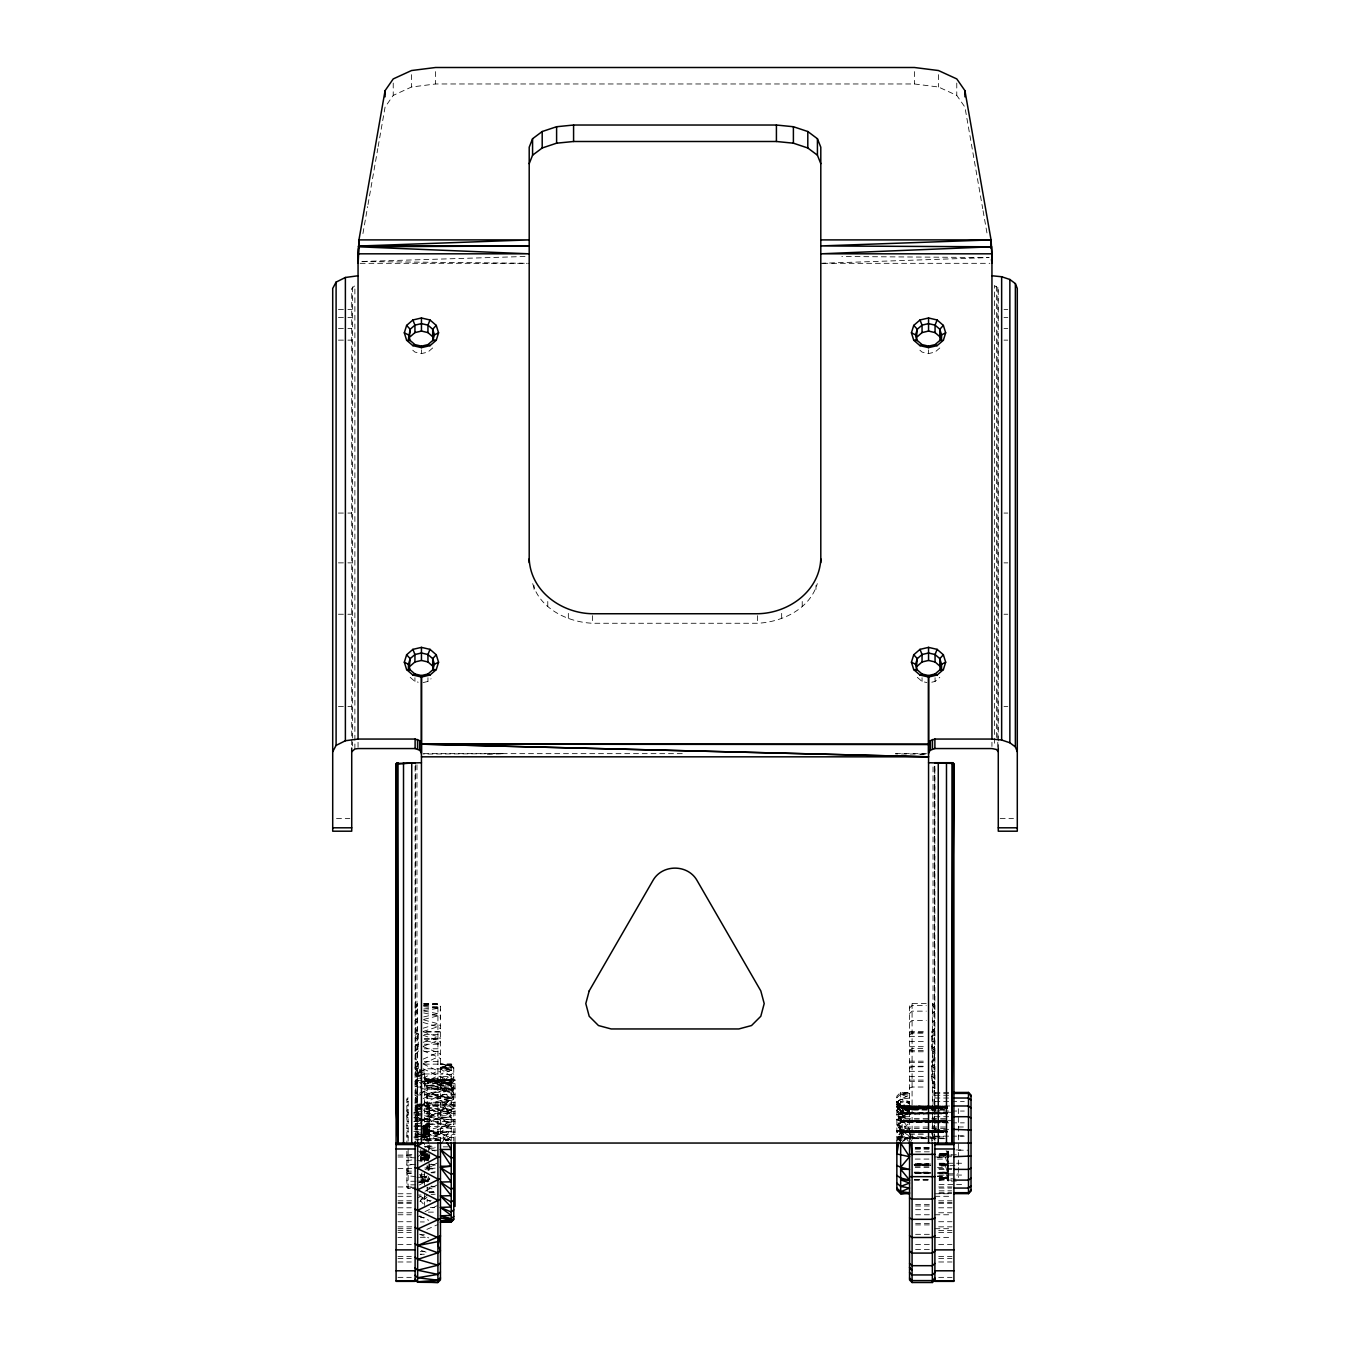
<?xml version="1.0" encoding="UTF-8"?>
<svg xmlns="http://www.w3.org/2000/svg" width="1350" height="1350" viewBox="0 0 1350 1350"><rect width="100%" height="100%" fill="white"/><g stroke="black" fill="none" stroke-linecap="round" stroke-linejoin="round"><path stroke-width="0.75" stroke-dasharray="5 3.75" d="M415.361 764.809L415.733 1143.045M934.639 766.918L934.419 1140.936L934.824 765.551L934.892 1143.045M956.323 1181.081L948.206 1181.081L947.616 1180.086L947.616 1154.486L946.164 1150.639M901.851 1140.446L902.002 1132.549L896.856 1124.888L901.699 1121.563L947.582 1121.563M939.178 1179.951L948.206 1179.208L948.004 1150.993L948.206 1154.79L945.54 1157.507L947.582 1164.527L939.246 1164.527M900.45 1141.493L896.856 1136.801L943.515 1136.919L905.108 1138.033L902.002 1142.168L905.108 1138.674L905.108 1136.919L901.817 1132.262L896.856 1119.471L902.002 1120.77L902.61 1114.83L896.856 1106.814L901.699 1107.962L947.514 1108.164L902.002 1108.434L896.856 1106.814L901.699 1112.923L947.582 1112.923L901.699 1112.923L896.856 1110.341L905.108 1127.014L905.108 1128.583L901.699 1131.3L901.8 1140.311M899.033 1141.172L900.669 1129.916L909.546 1129.359L900.669 1117.682L896.856 1119.589M943.431 1131.57L901.699 1131.317L896.856 1124.888L902.002 1122.188L947.514 1121.884L901.699 1121.563L896.856 1114.594L901.699 1113.294L947.582 1113.294M362.931 233.567L367.656 206.618M368.01 204.542L377.814 148.568M378.169 146.492L385.071 107.122L393.221 95.394L411.514 87.008L435.577 83.97L914.423 83.97L938.486 87.008L956.779 95.394L964.929 107.122L972.557 150.643M532.71 583.639C540.034 608.917 567.742 622.148 592.599 623.261L757.401 623.261C782.258 622.148 809.966 608.917 817.29 583.639M901.699 1121.563L896.856 1114.594L947.514 1113.581L901.817 1113.581L896.856 1114.594L901.817 1120.854L905.108 1119.926L905.108 1118.661L896.856 1104.097L905.108 1110.021L945.54 1110.021M947.514 1113.581L901.699 1113.294L905.108 1112.721L896.856 1102.258L900.669 1099.119L909.546 1095.255L900.669 1094.091L896.856 1097.736M896.856 1141.138L900.669 1129.916L896.856 1130.912M903.926 1109.211L896.856 1102.258L905.108 1110.021L896.856 1101.33L903.049 1109.886L901.817 1112.839L896.856 1106.814L901.817 1108.181L947.582 1107.962M419.968 1161.911L423.832 1153.052M420.255 1176.491L421.993 1172.829M354.881 748.997L354.881 285.711L351.726 288.444L351.726 745.959M441.534 1143.484L451.237 1128.195L440.454 1128.111L451.237 1119.791L453.769 1120.534M453.769 1105.296L451.237 1104.047L427.157 1104.148L451.237 1100.908L453.769 1099.221L427.157 1093.314L424.609 1091.34L427.157 1098.225L424.609 1102.157L427.157 1103.726L451.237 1109.767L453.769 1108.434L451.237 1110.274L427.157 1116.247L424.609 1115.184M419.968 1201.686L423.444 1196.707M451.237 1119.791L440.454 1118.796L451.237 1111.911L440.454 1111.742L451.237 1097.094L440.454 1096.824L451.237 1084.404L440.454 1084.067L451.237 1074.482L440.454 1074.077L451.237 1070.263L453.769 1072.592M422.719 1126.727L428.423 1126.626L429.688 1124.989L428.423 1126.237L422.719 1126.507L429.688 1127.098M429.688 1124.702L428.423 1126.237L422.719 1126.035L428.423 1125.934L429.688 1124.702L428.423 1125.934L422.719 1126.17M900.484 1141.256L896.856 1136.801L901.699 1131.924L947.582 1131.924M415.108 1006.155L417.639 1003.624L417.639 1141.779M406.873 1174.736L408.139 1173.471L411.936 1173.471M926.269 1003.59L912.077 1003.59L909.546 1006.121L909.546 1141.358M934.892 1028.312L931.719 1031.484L931.719 1051.768L934.892 1054.941M934.892 1058.012L931.719 1061.184L931.719 1081.468L934.892 1084.641M934.892 1129.731L931.719 1132.903L931.719 1141.358M424.609 1078.481L427.157 1080.962L451.237 1079.899L453.769 1077.368M415.108 1007.488L417.639 1004.974M453.769 1080.472L451.237 1082.869L427.157 1082.919L451.237 1082.649L427.157 1080.962L451.237 1080.321L453.769 1077.823M909.546 1007.994L912.077 1005.497L926.269 1005.497M415.108 1008.366L417.639 1005.868M901.108 1140.733L896.856 1130.709L902.002 1130.878L902.171 1122.457L896.856 1119.471L902.002 1130.878L943.38 1131.047L901.699 1131.317L947.582 1131.3M406.873 1174.129L408.139 1172.88L411.936 1172.88M428.423 1180.119L429.688 1178.888M406.873 1100.031L408.139 1098.799M415.108 1054.485L418.281 1051.414L418.281 1031.822L415.108 1028.767M415.108 1084.185L418.281 1081.131L418.281 1061.539L415.108 1058.467M415.108 1012.331L417.639 1009.901M428.423 1126.761L429.688 1125.562L422.719 1126.609L428.423 1126.761L422.719 1127.368M909.546 1013.546L912.077 1011.15L926.269 1011.15M415.108 1014.069L417.639 1011.69M420.424 1122.677L424.609 1118.762L419.377 1118.863M424.609 1085.012L427.157 1087.256L451.237 1085.467L427.157 1085.586L451.237 1084.134L453.769 1081.772M420.424 1107.793L424.609 1103.929L419.377 1104.097M406.873 1172.323L408.139 1171.159L415.733 1171.074M406.873 1102.41L408.139 1101.246M900.585 1141.02L896.856 1136.801L901.817 1132.262L943.363 1132.245M422.719 1128.111L429.688 1126.406M415.108 1020.549L417.639 1018.288M420.424 1138.556L424.609 1134.81L419.377 1134.861M909.546 1022.625L912.077 1020.397L926.269 1020.397M415.108 1023.114L417.639 1020.887M904.365 1113.362L902.002 1108.434L896.856 1104.097L902.002 1112.856L896.856 1106.814L904.365 1113.362L945.54 1112.721M432.692 347.962L427.95 352.08L421.453 353.582L414.939 352.08L410.198 347.962M423.073 682.594L427.95 681.446L431.106 678.712M939.802 347.962L935.061 352.08L928.547 353.582L922.05 352.08L917.308 347.962M931.804 682.206L935.061 681.446L939.802 677.329M931.719 1032.834L934.892 1030.101M931.719 1062.551L934.892 1059.801M896.856 1102.494L900.669 1099.204L909.546 1098.022L900.669 1094.057L909.546 1092.454L900.669 1092.336L896.856 1096.132L896.856 1143.484M931.719 1134.253L934.892 1131.519M420.424 1094.614L424.609 1091.053L420.424 1086.412M451.237 1089.096L453.769 1086.936L451.237 1088.859L427.157 1089.163L451.237 1089.096L427.157 1093.314M427.157 1196.994L424.609 1199.154L427.157 1197.231L427.157 1201.956M422.719 1129.545L429.688 1127.52L422.719 1128.533M958.348 1160.106L958.348 1165.404L937.457 1166.164M947.514 1165.219L939.111 1165.303L947.582 1165.05M896.856 1131.266L900.669 1130.304L909.546 1122.846L900.669 1117.969L896.856 1119.842M406.873 1105.903L408.139 1104.84M406.873 1169.404L408.139 1168.341M903.623 1141.054L909.546 1136.143L900.669 1130.304M900.72 1140.817L896.856 1136.801L902.002 1132.549L943.279 1132.549L901.699 1131.924L896.856 1130.709M453.769 1096.436L451.237 1098.225L427.157 1093.416L451.237 1091.121L453.769 1089.045L451.237 1093.297L453.769 1099.221M424.609 1197.045L427.157 1194.969M415.108 1031.957L417.639 1029.898M417.639 1156.899L423.225 1152.411M446.614 1140.294L451.237 1136.616L453.769 1136.818M909.546 1034.994L912.077 1033.003L926.269 1033.003M415.108 1035.264L417.639 1033.273M445.854 1140.885L440.454 1132.346L451.237 1123.926L453.769 1124.533M422.719 1130.709L429.688 1128.887M406.873 1110.392L408.139 1109.464M427.157 1175.816L424.609 1177.656L427.157 1176.322L427.157 1182.094M429.688 1169.623L428.423 1170.534L428.423 1162.553M440.454 1111.742L451.237 1104.047L427.157 1106.679L424.609 1105.228M420.424 1083.746L424.609 1080.776L420.424 1077.621M415.108 1046.233L417.639 1044.428M415.108 1051.043L418.281 1048.798M415.108 1080.743L418.281 1078.498M406.873 1165.455L411.936 1164.561M900.669 1107.186L896.856 1109.869L909.546 1102.714L900.669 1101.921L909.546 1101.617L900.669 1099.204L909.546 1103.034L900.669 1106.139L909.546 1105.987L900.669 1107.186L909.546 1112.619L900.669 1117.969M422.719 1132.566L429.688 1130.456L422.719 1131.249M415.108 1050.199L417.639 1048.478M909.546 1050.317L912.077 1048.596L926.269 1048.596M429.688 1167.227L424.609 1168.071M440.454 1096.824L451.237 1090.125L453.769 1091.829M406.873 1115.792L408.139 1115.016L406.873 1113.767M947.514 1131.047L901.817 1131.047L896.856 1124.888L901.817 1121.884L947.514 1121.884M422.719 1134.135L429.688 1132.245M428.423 1165.404L429.688 1164.662M415.108 1063.007L417.639 1061.522M406.873 1160.646L411.936 1159.954M426.87 1140.75L437.923 1134.624L440.454 1134.776M425.014 1147.382L428.709 1145.34M415.108 1067.546L417.639 1066.146M423.174 1126.001L437.923 1117.901L440.454 1118.357M909.546 1068.154L912.077 1066.77L926.269 1066.77M423.174 1120.433L437.923 1112.4L440.454 1112.957M425.014 1169.674L437.923 1162.637M419.377 1184.996L424.609 1182.161L420.255 1173.555M423.174 1104.03L437.923 1096.234L440.454 1097.078M423.174 1098.664L437.923 1090.986L440.454 1091.931M425.014 1191.257L437.923 1184.541M419.377 1076.287L424.609 1073.638L419.377 1071.529M931.719 1036.547L934.892 1034.961L932.361 1033.003M931.719 1066.264L934.892 1064.678M931.719 1137.966L934.892 1136.396M440.454 1084.067L451.237 1078.684L453.769 1080.743M423.174 1083.071L437.923 1075.764L440.454 1076.979M423.174 1078.059L437.923 1070.904L440.454 1072.204M425.014 1211.608L437.923 1205.347M428.423 1134.793L429.688 1134.186L422.719 1134.54L428.423 1134.793L422.719 1136.261M406.873 1121.918L408.139 1121.327M424.609 1118.711L427.157 1119.639L451.237 1117.159L427.157 1117.159L453.769 1111.759M423.174 1063.665L437.923 1057.033L440.454 1058.603M415.108 1081.873L417.639 1080.743M423.174 1059.126L437.923 1052.696L440.454 1054.333M426.87 1229.378L437.923 1224.551M419.377 1106.122L424.609 1103.929M419.377 1093.213L424.609 1091.053L420.424 1087.864M415.108 1086.851L417.639 1085.805M909.546 1088.049L912.077 1087.02L926.269 1087.02M423.174 1046.317L437.923 1040.546L440.454 1042.403M417.639 1197.771L421.132 1196.404M419.377 1120.787L424.609 1118.762M406.873 1155.178L411.936 1154.689M423.174 1042.352L437.923 1036.817L440.454 1038.757M422.719 1138.151L429.688 1136.278M419.377 1082.683L424.609 1080.776L419.377 1078.076M429.688 1155.971L420.812 1156.41M956.323 1154.79L939.246 1155.077M423.174 1031.484L437.923 1026.709L440.454 1028.818M406.873 1128.634L408.139 1128.229M419.377 1136.514L424.609 1134.81M424.609 1129.714L427.157 1130.22L451.237 1124.213L427.157 1124.314L453.769 1122.306M423.174 1028.211L437.923 1023.705L440.454 1025.865M422.719 1140.328L429.688 1138.472M415.108 1102.309L417.639 1101.549M419.377 1075.039L424.609 1073.638L419.377 1072.17M415.108 1045.069L418.281 1044.242M415.108 1074.769L418.281 1073.959M415.108 1107.608L417.639 1106.949M424.609 1133.494L451.237 1131.671L427.157 1131.671L453.769 1125.984M451.237 1070.263L440.454 1067.833L451.237 1067.749L440.454 1067.293L451.237 1064.526L440.454 1064.07L451.237 1063.834L453.769 1066.365L453.769 1141.121M440.454 1087.02L453.769 1094.985L451.237 1087.02L440.454 1087.02L451.237 1100.621L440.454 1100.368L451.237 1115.876L440.454 1118.644L451.237 1123.926M426.516 1149.829L420.812 1151.297L426.516 1151.483L420.812 1151.584L426.516 1152.731M423.731 1019.385L437.923 1015.875L440.454 1018.187M419.377 1071.259L424.609 1069.976L424.609 1144.969M909.546 1109.43L926.269 1108.806M445.213 1140.632L451.237 1139.214L427.157 1139.248L453.769 1137.308M424.609 1077.148L427.157 1079.679L427.157 1146.876L431.156 1145.931L435.173 1147.331M427.157 1103.726L451.237 1098.225L427.157 1095.694L424.609 1093.804M429.165 1187.409L435.173 1186.026M423.731 1016.904L437.923 1013.681L440.454 1016.027M428.423 1153.103L420.812 1154.756L428.423 1155.06L420.812 1156.224L428.423 1157.49L420.812 1157.76L428.423 1158.536L420.812 1159.329L428.423 1159.464L428.423 1146.454L429.688 1146.336M429.688 1157.203L420.812 1155.094L428.423 1154.756L420.812 1153.103L426.516 1151.955M440.454 1067.293L451.237 1065.234L453.769 1067.715M431.156 1172.424L435.173 1171.733M453.769 1068.609L451.237 1066.146L440.454 1067.934L451.237 1069.099L424.322 1068.711M428.423 1156.224L420.812 1157.49L428.423 1157.76L420.812 1158.536L428.423 1159.329L420.812 1159.464L428.423 1159.853L420.812 1160.122L420.812 1149.339M423.731 1010.677L437.923 1008.349L440.454 1010.796M406.873 1135.738L408.139 1135.536M423.731 1009.041L437.923 1006.999L440.454 1009.463M415.108 1123.808L417.639 1123.453M419.377 1070.618L424.609 1069.976L419.377 1069.656M455.034 1083.476L424.609 1083.476L427.157 1085.603L451.237 1082.869M900.669 1117.682L909.546 1116.703L900.669 1116.787L909.546 1112.619L900.669 1111.286L909.546 1111.05L900.669 1107.354M435.173 1168.104L427.157 1168.931L435.173 1168.931M429.165 1192.522L435.173 1191.949M431.156 1194.581L435.173 1194.21M415.108 1129.258L417.639 1129.022M910.457 1140.041L909.546 1131.739L912.077 1131.536M423.731 1005.396L437.923 1004.299L440.454 1006.813M900.669 1094.057L909.546 1093.399L900.669 1092.336L900.669 1143.517M431.156 1200.319L427.157 1200.622L431.156 1200.589M429.165 1148.428L435.173 1147.989M417.639 1182.651L424.609 1182.161L419.377 1182.043M423.731 1004.636L437.923 1003.843L440.454 1006.374L440.454 1141.391M425.014 1159.549L420.812 1159.549L428.423 1159.481L420.812 1159.853L428.423 1160.122L420.812 1160.055M487.434 754.296L503.921 753.654L423.512 754.042M424.609 1079.359L427.157 1081.822L451.237 1080.911L427.157 1081.08M820.8 263.317L989.128 257.563L841.843 256.5M920.312 754.329L926.488 754.127L895.556 753.908M422.719 1134.743L428.423 1134.557L422.719 1134.523M417.639 1216.333L421.132 1216.215M525.032 256.483L360.332 261.529L529.2 263.317M451.237 1109.767L427.157 1110.476L451.237 1110.274M915.216 1147.888L929.374 1147.669M451.237 1079.899L427.157 1079.679L451.237 1080.321M947.396 1153.541L939.111 1153.609L947.396 1153.541L948.206 1154.79L947.97 1151.094M424.322 1038.96L440.454 1038.842M440.454 1140.261L424.322 1140.379L440.454 1140.412L437.923 1140.244L423.174 1132.076M947.514 1153.845L939.178 1153.912L947.514 1153.845L948.206 1154.79M947.582 1154.166L939.263 1154.132M930.825 1164.004L914.254 1164.122L928.817 1164.206M947.396 1163.903L939.111 1163.953L947.396 1163.903L947.514 1155.043L939.178 1154.993L947.396 1155.212L948.206 1173.808L958.348 1173.808M914.186 1164.442L930.859 1164.324M939.178 1164.274L947.514 1164.206L948.206 1165.404M914.254 1172.424L930.825 1172.306M947.396 1172.205L939.111 1172.256L947.396 1172.205L945.54 1166.164M930.859 1172.61L914.186 1172.711L928.817 1172.796M939.178 1172.559L947.514 1172.509L947.396 1165.32L948.206 1173.808L945.54 1172.559L947.396 1177.656L939.144 1177.656L956.323 1179.208M428.423 1128.6L422.719 1127.739M428.423 1131.334L422.719 1131.097L428.423 1130.996L422.719 1130.136M947.514 1106.173L902.002 1106.359L896.856 1102.258L902.002 1107.878L903.487 1107.979L896.856 1101.33L901.699 1107.962M945.54 1119.926L904.787 1120.011L896.856 1114.594L902.002 1120.77L947.514 1120.871L901.699 1121.04L947.582 1121.04M901.817 1131.047L943.262 1130.895M914.254 1179.866L930.825 1179.799M896.856 1102.258L902.002 1107.878L947.514 1107.776L901.699 1107.759L896.856 1102.258L901.817 1106.173L943.262 1106.342M943.262 1120.77L901.817 1120.854L947.514 1120.871M427.157 1146.876L435.173 1146.859M443.205 1146.842L449.229 1146.842M420.812 1159.481L428.423 1159.464M914.423 1165.286L928.901 1165.269M948.206 1173.808C948.78 1178.196 946.789 1179.326 939.144 1178.213L947.396 1178.213L948.206 1179.208L939.246 1179.883M914.287 1179.917L930.859 1179.967M429.165 1192.708L435.173 1192.708M360.146 263.317L527.124 263.317M822.876 263.317L989.854 263.317M338.411 309.504L346.005 309.504M347.912 309.504L351.726 309.504M1003.995 309.504L1007.792 309.504M338.411 317.537L346.005 317.537M347.912 317.537L351.726 317.537M1003.995 317.537L1007.792 317.537M338.411 328.523L346.005 328.523M347.912 328.523L351.726 328.523M1003.995 328.523L1007.792 328.523M338.411 340.132L346.005 340.132M347.912 340.132L351.726 340.132M1003.995 340.132L1007.792 340.132M338.411 513.067L346.005 513.067M347.912 513.067L351.726 513.067M1003.995 513.067L1007.792 513.067M338.411 562.866L346.005 562.866M347.912 562.866L351.726 562.866M1003.995 562.866L1007.792 562.866M338.411 614.233L346.005 614.233M347.912 614.233L351.726 614.233M1003.995 614.233L1007.792 614.233M338.411 706.573L346.005 706.573M347.912 706.573L351.726 706.573M1003.995 706.573L1007.792 706.573M423.495 753.654L684.45 753.654M895.573 753.654L926.505 753.654M336.504 818.522L349.819 818.522M1000.181 818.522L1013.496 818.522M909.546 1031.484L925.678 1031.484M909.546 1032.834L925.678 1032.834M424.322 1034.454L440.454 1034.454M909.546 1036.547L925.678 1036.547M424.322 1038.994L440.454 1038.994M909.546 1041.626L925.678 1041.626M931.719 1041.626L934.892 1041.626M424.322 1044.242L440.454 1044.242L424.322 1040.428M909.546 1046.689L925.678 1046.689M424.322 1048.798L440.454 1048.798M909.546 1050.401L925.678 1050.401M424.322 1051.414L440.454 1051.414M909.546 1051.768L925.678 1051.768M909.546 1061.184L925.678 1061.184M424.322 1061.539L440.454 1061.539M909.546 1062.551L925.678 1062.551M424.322 1064.154L440.454 1064.154M909.546 1066.264L925.678 1066.264M909.546 1071.326L925.678 1071.326M931.719 1071.326L934.892 1071.326M424.609 1072.052L417.015 1072.052L417.015 1144.749M417.015 1073.014L424.609 1073.014M424.322 1073.959L440.454 1073.959M417.015 1075.899L424.609 1075.899M909.546 1076.406L925.678 1076.406M424.322 1078.498L440.454 1078.498M424.609 1079.662L455.034 1079.662L455.034 1143.045M909.546 1080.118L925.678 1080.118M417.015 1080.608L455.034 1080.624M424.322 1081.131L440.454 1081.131M909.546 1081.468L925.678 1081.468M417.015 1087.02L424.609 1087.02M424.609 1088.151L455.034 1088.151M934.892 1092.454L949.59 1092.454M934.892 1093.399L949.59 1093.399M424.609 1094.479L455.034 1094.479M417.015 1094.968L424.609 1094.968M934.892 1095.255L949.59 1095.255M934.892 1098.022L949.59 1098.022M427.157 1098.225L451.237 1098.225M934.892 1101.617L949.59 1101.617M951.699 1101.617L964.288 1101.617M424.609 1102.292L455.034 1102.292M417.015 1104.216L424.609 1104.216M417.015 1105.043L455.034 1105.009M417.015 1105.363L428.423 1105.363L429.688 1106.612M455.034 1105.971L417.015 1105.971L415.733 1104.84M949.59 1105.987L901.665 1106.004L943.346 1106.156M947.396 1106.359L902.002 1106.359L896.856 1101.33L902.002 1107.878M417.015 1106.865L428.423 1106.865L429.688 1108.08M947.616 1107.81L901.665 1107.81L943.262 1107.878M417.015 1108.08L428.423 1108.08L429.688 1109.244M902.002 1108.434L947.396 1108.434M417.015 1108.772L455.034 1108.772M417.015 1109.548L428.423 1109.548L429.688 1110.662M905.108 1109.734L945.54 1109.734M417.015 1111.303L428.423 1111.303L429.688 1112.366M934.892 1111.05L949.59 1111.05M951.699 1111.05L964.288 1111.05M424.609 1111.354L455.034 1111.354M948.206 1112.282L954.298 1112.282M413.843 1112.619L419.546 1112.619M413.843 1113.21L419.546 1113.21M901.665 1113.075L947.616 1113.075M417.015 1113.311L455.034 1113.311M902.002 1120.77L896.856 1110.341L902.002 1113.885L947.396 1113.885M417.015 1114.526L424.609 1114.526M413.843 1114.931L419.546 1114.931M417.015 1115.556L429.688 1116.467M934.892 1116.703L949.59 1116.703M413.843 1117.749L419.546 1117.749M417.015 1118.019L429.688 1118.863M945.54 1118.661L905.108 1118.661L904.787 1120.011L902.002 1113.885M417.015 1119.336L455.034 1119.336M417.015 1120.686L429.688 1121.428M948.206 1120.686L954.298 1120.686M424.609 1121.361L455.034 1121.361M901.665 1121.276L947.616 1121.276M413.843 1121.529L419.546 1121.529M947.396 1122.188L901.817 1121.884L943.262 1122.171M934.892 1122.846L949.59 1122.846M951.699 1122.846L964.288 1122.846M417.015 1123.537L429.688 1124.196M417.015 1125.613L424.609 1125.613M413.843 1126.136L419.546 1126.136M417.015 1126.541L455.034 1126.541M945.54 1127.014L905.108 1127.014L896.856 1124.888L902.002 1130.878L947.396 1130.878M958.348 1126.98L964.44 1126.98M945.54 1128.583L905.108 1128.583L896.856 1124.888M934.892 1129.359L949.59 1129.359M417.015 1129.68L429.688 1130.119M413.843 1131.401L419.546 1131.401M947.616 1131.604L901.665 1131.604L943.414 1131.891M424.609 1132.043L455.034 1132.043M417.015 1132.92L429.688 1133.257M909.546 1132.903L925.678 1132.903M424.322 1133.241L440.454 1133.241M909.546 1134.253L925.678 1134.253M417.015 1134.574L455.034 1134.574M424.322 1135.873L440.454 1135.873M958.348 1135.89L964.44 1135.89M417.015 1136.261L429.688 1136.481M934.892 1136.143L949.59 1136.143M951.699 1136.143L964.288 1136.143M413.843 1137.105L424.609 1137.189M909.546 1137.966L925.678 1137.966M905.108 1138.674L945.54 1138.674M417.015 1139.636L429.688 1139.754M424.609 1146.454L428.423 1146.454M915.216 1147.416L929.374 1147.416M915.587 1148.108L929.711 1148.108M915.216 1149.171L929.374 1149.171M955.884 1149.947L964.288 1149.947M432.388 1150.217L438.446 1150.217M958.348 1150.2L968.49 1150.2M915.587 1151.82L929.711 1151.82M420.812 1153.17L424.609 1153.17M939.263 1154.486L947.616 1154.486M939.246 1154.79L947.582 1154.79M397.997 1155.128L411.311 1155.128M938.689 1155.128L952.003 1155.128M939.144 1155.212L947.396 1155.212L947.514 1164.206L939.212 1164.206L947.514 1164.206M939.094 1156.731L951.699 1156.731M397.997 1156.984L411.311 1156.984M934.892 1156.984L952.003 1156.984M937.457 1157.507L945.54 1157.507M415.733 1157.861L406.873 1157.456M915.216 1159.076L929.374 1159.076M937.457 1159.076L945.54 1159.076M417.015 1160.477L424.609 1160.477M939.094 1163.244L964.288 1163.244M928.834 1163.903L914.389 1163.903L928.901 1164.088M428.676 1164.729L434.751 1164.729M914.22 1164.527L928.817 1164.527M415.733 1164.763L406.873 1164.156M914.186 1164.814L928.817 1164.814M939.263 1164.814L947.616 1164.814M928.834 1165.32L914.287 1165.236L930.825 1165.286L914.186 1165.101M915.216 1166.164L929.374 1166.164M427.022 1166.754L435.021 1166.754M915.216 1167.412L929.374 1167.412M937.457 1167.412L945.54 1167.412M397.997 1168.408L411.936 1168.341M938.689 1168.408L952.003 1168.408M939.094 1169.387L951.699 1169.387M914.389 1172.205L928.834 1172.205M914.287 1172.509L929.374 1172.559M937.457 1172.559L947.514 1172.509L939.246 1172.458M431.021 1172.779L435.021 1172.779M939.246 1172.796L947.582 1172.796M914.186 1173.015L928.817 1173.015M939.246 1173.167L947.616 1173.015M937.457 1173.369L947.582 1173.167L939.178 1173.234M420.812 1174.787L424.609 1174.787M939.094 1175.057L964.288 1175.057M937.457 1176.069L945.54 1176.069L947.582 1180.052L945.54 1176.069M420.812 1176.542L426.516 1176.542M937.457 1176.356L945.54 1176.356M415.733 1176.626L406.873 1175.698M417.015 1177.318L427.022 1177.318M420.812 1178.01L428.423 1178.01M939.178 1178.314L947.616 1178.28L948.206 1179.208L947.396 1173.234L947.396 1177.656M420.812 1179.208L428.423 1179.208L429.688 1178.01L429.688 1179.765M420.812 1180.119L429.013 1180.119M939.094 1180.103L951.699 1180.103M428.423 1180.727L420.812 1180.727L428.423 1181.081L428.423 1176.542M415.733 1181.25L408.139 1181.25L406.873 1180.187M417.015 1181.081L429.013 1181.081M420.812 1181.874L424.609 1181.874M939.094 1184.473L964.288 1184.473M415.733 1184.844L408.139 1184.844L406.873 1183.68M397.997 1186.954L411.311 1186.954M938.689 1186.954L952.003 1186.954M415.733 1187.291L408.139 1187.291L406.873 1186.059M939.094 1188.067L951.699 1188.067M939.094 1190.835L951.699 1190.835M428.676 1191.611L434.751 1191.611M939.094 1192.691L951.699 1192.691M939.094 1193.636L951.699 1193.636M397.997 1193.754L411.311 1193.754M934.892 1193.754L952.003 1193.754M417.639 1195.037L421.132 1195.037M397.997 1196.303L411.311 1196.303M934.892 1196.303L952.003 1196.303M420.812 1199.07L424.609 1199.07M397.997 1200.808L415.108 1200.808M938.689 1200.808L952.003 1200.808M397.997 1202.681L411.311 1202.681M938.689 1202.681L952.003 1202.681M397.997 1203.272L411.311 1203.272M938.689 1203.272L952.003 1203.272M915.587 1204.622L929.711 1204.622M915.587 1205.972L929.711 1205.972M397.997 1207.794L411.311 1207.794M430.38 1207.592L434.413 1207.592M938.689 1207.794L952.003 1207.794M915.587 1209.684L929.711 1209.684M428.355 1212.131L434.413 1212.131M397.997 1212.772L415.108 1212.772M938.689 1212.772L952.003 1212.772M397.997 1214.764L411.311 1214.764M915.587 1214.764L929.711 1214.764M934.892 1214.764L952.003 1214.764M420.289 1217.379L424.322 1217.379M397.997 1221.733L411.311 1221.733M938.689 1221.733L952.003 1221.733M420.289 1221.936L424.322 1221.936M915.587 1223.539L929.711 1223.539M915.587 1224.906L929.711 1224.906M397.997 1226.846L415.108 1226.846M938.689 1226.846L952.003 1226.846M397.997 1228.703L411.311 1228.703M934.892 1228.703L952.003 1228.703M397.997 1230.525L411.311 1230.525M938.689 1230.525L952.003 1230.525M397.997 1232.381L411.311 1232.381M938.689 1232.381L952.003 1232.381M915.587 1234.322L929.711 1234.322M420.289 1234.676L424.322 1234.676M420.289 1237.292L428.355 1237.292M397.997 1237.494L415.108 1237.494M934.892 1237.494L952.003 1237.494M397.997 1244.464L411.311 1244.464M915.587 1244.464L929.711 1244.464M938.689 1244.464L952.003 1244.464M915.587 1249.543L929.711 1249.543M420.289 1251.636L424.322 1251.636M397.997 1256.546L411.311 1256.546M938.689 1256.546L952.003 1256.546M397.997 1258.419L411.311 1258.419M938.689 1258.419L952.003 1258.419M397.997 1261.98L411.311 1261.98M938.689 1261.98L952.003 1261.98M397.997 1277.353L411.311 1277.353M938.689 1277.353L952.003 1277.353M939.246 1178.297L947.514 1178.314L948.206 1181.081L948.206 1150.875M422.719 1126.609L428.423 1126.626M422.719 1128.296L428.423 1128.33M422.719 1130.996L428.423 1131.03M424.322 1133.274L440.454 1133.342M417.639 1151.246L421.132 1151.263M420.812 1151.533L426.516 1151.567M914.423 1179.782L928.901 1179.849M901.699 1131.924L947.514 1132.245M901.817 1132.262L943.262 1132.515M914.423 1172.289L928.901 1172.391M423.731 1003.691L437.923 1003.843L437.923 1140.75M440.454 1115.724L451.237 1115.876M943.515 1138.641L905.108 1138.033L896.856 1136.801M915.216 1148.327L929.374 1148.732M423.731 1003.826L437.923 1004.299M451.237 1087.02L440.454 1076.287L451.237 1076.676L440.454 1068.677L451.237 1072.052L453.769 1074.33M415.108 1136.869L417.639 1137.071M932.361 1131.536L934.892 1131.739M440.454 1064.07L451.237 1064.998L440.454 1064.543L451.237 1066.146M427.157 1081.822L451.237 1084.134M423.731 1005.581L437.923 1006.999M422.719 1126.963L428.423 1127.554M429.688 1147.618L424.609 1146.336M423.731 1006.611L437.923 1008.349M427.157 1085.603L451.237 1088.859M427.157 1087.256L451.237 1091.121M415.733 1135.536L417.015 1135.738M422.719 1128.904L428.423 1129.866M423.731 1011.032L437.923 1013.681M417.639 1121.462L415.108 1120.989L417.639 1118.863L415.108 1105.599L417.639 1106.848M406.873 1136.869L408.139 1137.105M422.719 1133.359L428.423 1134.506M427.157 1187.865L435.173 1189.502M423.731 1012.939L437.923 1015.875M427.157 1095.694L451.237 1100.908M431.156 1186.059L435.173 1186.92M422.719 1131.739L428.423 1132.987M917.308 677.329L922.05 681.446L926.927 682.594M410.198 677.329L414.939 681.446L418.196 682.206M415.108 1124.685L417.639 1125.293M932.361 1108.806L934.892 1109.43M422.719 1137.206L428.423 1138.624M422.719 1135.283L428.423 1136.751M415.108 1038.184L418.281 1038.994M415.108 1067.884L418.281 1068.711M415.108 1139.603L418.281 1140.412L418.281 1133.241L415.108 1130.186M427.157 1106.679L451.237 1112.957M423.731 1019.908L437.923 1023.705M427.157 1116.247L451.237 1123.099M431.156 1164.122L435.173 1165.269M423.174 1022.473L437.923 1026.709M427.157 1119.639L451.237 1126.642M422.719 1139.197L428.423 1140.902M427.157 1130.22L451.237 1137.527M431.156 1149.778L435.173 1150.993M427.157 1133.865L451.237 1141.206L451.237 1063.834M415.733 1128.229L417.015 1128.634M998.274 749.621L998.274 288.444L994.376 285.525L994.376 746.702M423.174 1031.788L437.923 1036.817M421.335 1250.522L428.709 1253.053M423.174 1035.247L437.923 1040.546M406.873 1130.912L408.139 1131.401M934.892 1088.049L932.361 1087.02L934.892 1088.488M423.174 1046.689L437.923 1052.696M419.479 1234.153L428.709 1237.899M423.174 1050.823L437.923 1057.033M453.769 1108.957L440.454 1100.368M415.108 1109.244L417.639 1110.375M423.174 1064.087L437.923 1070.904M419.479 1216.046L428.709 1220.299M440.454 1076.287L453.769 1083.257M423.174 1068.778L437.923 1075.764M415.733 1121.327L417.015 1121.918M931.719 1046.689L934.892 1048.275M931.719 1076.406L934.892 1077.992M423.174 1083.527L437.923 1090.986M419.479 1196.049L430.549 1201.635M423.174 1088.657L437.923 1096.234M423.174 1104.519L437.923 1112.4M419.479 1174.669L428.709 1179.596M423.174 1109.936L437.923 1117.901M932.361 1066.77L934.892 1068.154M423.174 1126.491L437.923 1134.624M419.479 1152.478L428.709 1157.558M406.873 1125.444L408.139 1126.136M415.733 1115.016L417.015 1115.792M406.873 1170.298L408.139 1171.074M415.108 1095.39L417.639 1096.976M415.108 1092.251L417.639 1093.939M932.361 1048.596L934.892 1050.317M415.108 1032.21L418.281 1034.454M415.108 1061.91L418.281 1064.154M406.873 1120.635L408.139 1121.529M415.108 1133.629L418.281 1135.873M415.733 1109.464L417.015 1110.392M415.108 1083.763L417.639 1085.737M896.856 1110.341L902.61 1114.83M428.423 1113.311L429.688 1114.307M440.454 1132.346L451.237 1140.902M415.108 1081.266L417.639 1083.324M406.873 1116.686L408.139 1117.749M931.719 1050.401L934.892 1053.152M931.719 1080.118L934.892 1082.852M932.361 1020.397L934.892 1022.625M415.108 1074.904L417.639 1077.165M415.733 1101.246L417.015 1102.41M415.108 1073.166L417.639 1075.494M896.856 1104.097L903.049 1109.886M932.361 1011.15L934.892 1013.546M415.108 1069.234L417.639 1071.681M415.733 1098.799L417.015 1100.031M428.423 1105.971L429.688 1107.203M896.856 1101.33L901.817 1106.173M415.108 1068.339L417.639 1070.837M406.873 1111.961L408.139 1113.21M932.361 1005.497L934.892 1007.994M415.733 1097.567L417.015 1098.832M934.892 1006.121L932.361 1003.59L932.361 1141.121M415.108 1067.006L417.639 1069.537M406.873 1111.354L408.139 1112.619M420.424 1200.791L423.225 1203.795M900.669 1129.916L909.546 1143.045M420.255 1158.351L421.993 1161.945M909.546 1131.739L911.655 1141.155M451.237 1081.283L453.769 1094.985M972.911 152.719L982.716 208.693M983.07 210.752L987.069 233.567M997.802 287.246L997.802 750.516M996.435 286.217L996.435 741.066M991.946 742.247L991.946 746.466M958.348 1108.671L958.348 1155.938M958.348 1167.497L958.348 1177.419M956.779 83.042L956.779 95.394M938.486 74.655L938.486 87.008M935.061 677.734L935.061 681.446M934.403 766.918L934.403 1143.045M933.036 766.918L933.036 1140.936M928.547 349.852L928.547 353.582M922.05 677.734L922.05 681.446M914.423 71.617L914.423 83.97M912.077 1003.59L912.077 1143.045M902.002 1132.549L902.002 1140.244M815.974 585.562L815.974 589.376M802.221 601.476L802.221 607.179M781.667 613.373L781.667 619.076M757.401 615.651L757.401 623.261M592.599 615.651L592.599 623.261M568.333 613.373L568.333 619.076M547.779 601.476L547.779 607.179M534.026 585.562L534.026 589.376M435.577 71.617L435.577 83.97M429.688 1149.812L429.688 1106.308L428.423 1105.043L428.423 1144.749M429.688 1153.845L429.688 1161.894M429.688 1163.683L429.688 1171.783M427.95 677.734L427.95 681.446M427.157 1154.267L427.157 1159.971M427.157 1165.134L427.157 1170.315M427.157 1187.072L427.157 1191.527M424.609 1148.783L424.609 1161.911M424.609 1171.564L424.609 1187.662M424.609 1193.113L424.609 1205.483M421.453 349.852L421.453 353.582M416.964 764.809L416.964 1140.936M415.108 766.294L415.108 1144.766M414.939 677.734L414.939 681.446M411.514 74.655L411.514 87.008M408.139 1141.172L408.139 1097.567L406.873 1098.832L406.873 1143.045M408.139 1148.985L408.139 1188.523L415.733 1188.692L408.139 1188.523L406.873 1187.257L406.873 1149.221M393.221 83.042L393.221 95.394M358.054 742.247L358.054 748.558M352.569 286.858L352.569 745.942M428.423 1125.967L422.719 1126.018L428.423 1125.934M428.423 1155.06L420.812 1155.094L428.423 1155.094M428.423 1157.76L420.812 1157.794L428.423 1157.794M424.322 1152.816L420.289 1152.832L424.322 1152.849M424.322 1254.234L420.289 1254.251L424.322 1254.268M440.454 1031.822L424.322 1031.822L440.454 1031.923M930.825 1173.251L914.254 1173.251L930.859 1173.217M947.514 1177.926L939.212 1177.926L947.514 1177.926M428.423 1181.047L420.812 1181.047L428.423 1181.081"/><path stroke-width="1.5" d="M421.453 762.716L396.343 763.442L396.09 1107.186L398.014 1143.045L398.014 762.716M421.453 1143.045L421.453 675.523L427.95 674.004L432.692 669.887L434.447 664.267L432.692 658.631L427.95 654.514L421.453 653.012L414.939 654.514L410.198 658.631L408.442 664.267L408.442 669.853M896.856 1153.963L896.856 1144.935L898.763 1143.045L896.856 1153.963L909.546 1156.731L900.669 1167.294L896.856 1165.472M928.547 762.716L953.657 763.459L951.986 1143.045L951.986 762.716M953.657 763.459L951.986 1143.045L952.897 762.716L934.639 762.716M421.453 677.025L412.881 675.034L406.62 669.617L404.325 662.209L406.62 654.784L412.881 649.367L421.453 647.376L430.009 649.367L436.269 654.784L438.564 662.209L436.269 669.617L430.009 675.034L421.453 677.025L421.453 754.059M358.425 248.653L358.054 263.317M358.948 248.13L358.948 239.895L529.2 239.895L358.509 246.054L358.239 261.596L358.948 239.895L385.071 90.653L393.221 78.924L411.514 70.537L435.577 67.5L914.423 67.5L938.486 70.537L956.779 78.924L964.929 90.653L991.052 239.895L991.946 253.817L991.946 739.058L1001.649 740.019L1009.868 742.77L1015.369 746.888L1017.293 751.731M928.547 754.059L928.547 675.523L922.05 674.004L917.308 669.887L915.553 664.267L917.308 658.631L922.05 654.514L928.547 653.012L935.061 654.514L939.802 658.631L941.558 664.267L941.558 669.853M928.547 677.025L937.119 675.034L943.38 669.617L945.675 662.209L943.38 654.784L937.119 649.367L928.547 647.376L919.991 649.367L913.731 654.784L911.436 662.209L913.731 669.617L919.991 675.034L928.547 677.025L928.547 744.542L421.436 744.154L419.597 740.661L415.108 739.058L358.054 739.058L345.381 740.745L336.099 745.403L332.707 751.731M820.8 558.849C819.416 591.452 788.265 613.389 757.401 613.744L592.599 613.744C561.735 613.389 530.584 591.452 529.2 558.849M415.108 1243.688L417.639 1245.544L440.454 1235.891L437.923 1245.375L440.454 1250.826L437.923 1252.817L417.639 1259.381L415.108 1257.272M928.547 1143.045L928.564 744.154L930.403 740.661L934.892 739.058L991.946 739.058M404.325 332.826L406.62 325.418L412.881 319.984L421.453 317.993L430.009 319.984L436.269 325.418L438.564 332.826L436.269 340.234L430.009 345.651L421.453 347.642L412.881 345.651L406.62 340.234L404.325 332.826L408.442 334.884L410.198 340.504L414.939 344.621L421.453 346.14L427.95 344.621L432.692 340.504L434.447 334.884L432.692 329.248L427.95 325.131L421.453 323.629L414.939 325.131L410.198 329.248L408.442 338.614M409.033 340.453L410.198 329.248L406.62 325.418M409.033 669.836L410.198 658.631L406.62 654.784M911.436 332.826L913.731 325.418L919.991 319.984L928.547 317.993L937.119 319.984L943.38 325.418L945.675 332.826L943.38 340.234L937.119 345.651L928.547 347.642L919.991 345.651L913.731 340.234L911.436 332.826L915.553 334.884L917.308 340.504L922.05 344.621L928.547 346.14L935.061 344.621L939.802 340.504L941.558 334.884L939.802 329.248L935.061 325.131L928.547 323.629L922.05 325.131L917.308 329.248L915.553 334.884M916.144 340.453L917.308 329.248L913.731 325.418M916.144 669.836L917.308 658.631L913.731 654.784M928.547 675.523L935.061 674.004L939.802 669.887L941.558 664.267L945.675 662.209M415.361 762.716L396.09 764.201L396.09 1281.369L415.108 1281.369L415.108 1141.796M820.8 562.663L820.8 147.218L817.425 138.729L807.806 131.524L793.395 126.731L776.419 125.027L573.581 125.027L556.605 126.731L542.194 131.524L532.575 138.729L529.2 147.218L529.2 562.663M529.2 163.688L532.575 155.199L532.575 138.729M430.009 319.984L427.95 325.131L427.95 332.589L432.692 336.707L433.856 340.453M430.009 649.367L427.95 654.514L427.95 661.956L432.692 666.09L433.856 669.836M937.119 319.984L935.061 325.131L935.061 332.589L939.802 336.707L940.967 340.453M937.119 649.367L935.061 654.514L935.061 661.956L939.802 666.09L940.967 669.836M440.454 1235.891L437.923 1241.662L417.639 1245.544L437.923 1252.817M358.054 275.771L345.381 277.476L336.099 282.116L332.707 288.444L332.707 831.195L351.726 831.195L351.726 748.035M351.726 751.731L354.881 748.997L358.054 748.558L415.108 748.558L419.597 750.178L420.964 751.95M929.036 751.95L930.403 750.178L934.892 748.558L991.946 748.558L996.435 749.486L998.274 751.731M436.269 654.784L432.692 658.631L432.692 666.09M943.38 654.784L939.802 658.631L939.802 666.09M436.269 325.418L432.692 329.248L432.692 336.707M943.38 325.418L939.802 329.248L939.802 336.707M896.856 1144.935L898.763 1143.045M909.546 1142.016L909.546 1279.969L912.077 1282.5L932.361 1282.5L934.892 1279.969M953.792 1193.636L968.49 1193.636L971.021 1191.105L971.021 1094.985L968.49 1092.454L953.792 1092.454M453.769 1219.05L451.237 1221.547L440.454 1222.256L445.854 1220.872M437.923 1281.116L440.454 1278.602M934.892 1278.096L932.361 1280.593L912.077 1280.593L909.546 1278.096M415.108 1279.26L417.639 1281.791L437.923 1280.222L440.454 1277.724M971.021 1190.211L968.49 1192.691L953.792 1192.691M453.769 1143.028L453.769 1219.489L451.237 1222.02L440.454 1220.856L451.237 1220.4L440.454 1218.004L451.237 1218.797L453.769 1216.367M934.892 1272.544L932.361 1274.94L912.077 1274.94L909.546 1272.544M415.108 1275.294L417.639 1277.741L437.923 1274.4L440.454 1272.021M971.021 1185.823L968.49 1188.067L953.792 1188.067M934.892 1263.465L932.361 1265.692L912.077 1265.692L909.546 1263.465M415.108 1267.903L417.639 1270.215L437.923 1265.203L440.454 1262.976M453.769 1209.819L451.237 1212.013L440.454 1207.406L451.237 1207.018L440.454 1195.965L451.237 1195.644L440.454 1182.043L451.237 1181.807L440.454 1167.547L451.237 1166.164L440.454 1149.474L451.237 1149.441L446.934 1142.606M410.198 336.707L414.939 332.589L421.453 331.071L427.95 332.589M410.198 666.09L414.939 661.956L421.453 660.454L427.95 661.956M917.308 336.707L922.05 332.589L928.547 331.071L935.061 332.589M917.308 666.09L922.05 661.956L928.547 660.454L935.061 661.956M934.892 1251.096L932.361 1253.087L912.077 1253.087L909.546 1251.096M532.575 155.199L542.194 147.994L556.605 143.184L573.581 141.497L776.419 141.497L793.395 143.184L807.806 147.994L817.425 155.199L820.8 163.688M453.769 1200.133L451.237 1202.023L440.454 1195.965M971.021 1178.246L968.49 1180.103L953.792 1180.103M934.892 1235.773L932.361 1237.494L912.077 1237.494L909.546 1235.773M453.769 1187.797L451.237 1189.266L440.454 1182.043M415.108 1145.796L417.639 1145.846L423.174 1142.792M415.108 1227.487L417.639 1229.057L440.454 1218.544M415.108 1167.733L417.639 1168.189L437.923 1157.068L440.454 1156.815M934.892 1217.936L932.361 1219.32L912.077 1219.32L909.546 1217.936M415.108 1189.013L417.639 1189.856L440.454 1178.483M971.021 1168.071L968.49 1169.387L953.792 1169.387M412.881 345.651L414.939 344.621M434.447 334.884L438.564 332.826M919.991 345.651L922.05 344.621M945.675 332.826L941.558 334.884L941.558 338.614M412.881 675.034L414.939 674.004L421.453 675.523M434.447 664.267L438.564 662.209M919.991 675.034L922.05 674.004M415.108 1209.111L417.639 1210.326L440.454 1199.239M896.856 1188.101L900.669 1191.746L909.546 1188.067L900.669 1186.397L896.856 1183.14M934.892 1198.041L932.361 1199.07L912.077 1199.07L909.546 1198.041M453.769 1173.353L451.237 1174.348L440.454 1167.547M900.669 1186.397L909.546 1183.056L900.669 1179.866L909.546 1180.103L900.669 1169.235L909.546 1169.387L900.669 1167.294M971.021 1156.039L953.792 1156.731M934.892 1176.66L909.546 1176.66M453.769 1157.507L451.237 1157.979L440.454 1149.474M934.892 1154.351L909.546 1154.351M432.692 340.504L436.269 340.234M939.802 340.504L943.38 340.234M432.692 669.887L436.269 669.617M939.802 669.887L943.38 669.617M425.756 1281.791L417.639 1282.247L415.108 1279.716M991.474 259.436L991.946 263.317L991.558 246.797L820.8 253.817L991.946 253.817M440.454 1222.256L451.237 1222.02L451.237 1142.606M440.454 1166.299L451.237 1166.164M820.8 239.895L991.052 239.895L991.136 247.708M358.509 246.054L529.2 245.936L358.442 246.797L529.2 253.817L358.054 253.817L358.054 739.058M421.453 756.827L928.547 756.827L421.436 744.154L928.564 744.154M332.707 827.803L351.726 827.803M998.274 827.803L1017.293 827.803M953.792 1093.399L968.49 1093.399L971.021 1095.879M953.792 1098.022L968.49 1098.022L971.021 1100.267M953.792 1105.987L968.49 1105.987L971.021 1107.844M953.792 1116.703L968.49 1116.703L971.021 1118.019M953.792 1129.359L971.021 1130.051M396.09 1143.045L971.021 1143.045M396.09 1144.581L415.108 1144.581M934.892 1144.581L953.91 1144.581M396.09 1148.985L415.108 1148.985M934.892 1148.985L953.91 1148.985M396.09 1249.881L415.108 1249.881M934.892 1249.881L953.91 1249.881M396.09 1270.806L415.108 1270.806M934.892 1270.806L953.91 1270.806M396.09 1280.745L415.108 1280.745M934.892 1280.745L953.91 1280.745M991.558 246.797L820.8 245.936L991.052 239.895L991.052 248.13M421.436 744.154L928.547 756.827M417.639 1281.791L437.923 1282.466L440.454 1279.935L440.454 1141.864M913.731 669.617L917.308 669.887M406.62 669.617L410.198 669.887L414.939 674.004M913.731 340.234L917.308 340.504M406.62 340.234L410.198 340.504M991.946 275.771L1001.649 276.733L1009.868 279.484L1015.369 283.601L1017.293 288.444L1017.293 831.195L998.274 831.195L998.274 748.035M900.669 1191.746L909.546 1192.691L900.669 1193.754L896.856 1189.941L896.856 1143.045M417.639 1277.741L437.923 1280.222M904.213 1192.809L909.546 1193.636L900.669 1193.754L900.669 1143.045L909.546 1156.731M417.639 1270.215L437.923 1274.4M909.546 1180.103L900.669 1178.044L896.856 1175.428M451.237 1218.797L440.454 1215.827L451.237 1215.405L440.454 1207.406M417.639 1259.381L437.923 1265.203M417.639 1229.057L437.923 1237.596M417.639 1210.326L437.923 1219.944M935.061 344.621L937.119 345.651M427.95 344.621L430.009 345.651M911.436 662.209L915.553 664.267M935.061 674.004L937.119 675.034M404.325 662.209L408.442 664.267L410.198 669.887M427.95 674.004L430.009 675.034M417.639 1189.856L437.923 1200.285M417.639 1168.189L437.923 1179.141M417.639 1145.846L437.923 1157.068M909.546 1267.414L912.077 1270.316L909.546 1267.279M919.991 319.984L922.05 325.131L922.05 332.589M919.991 649.367L922.05 654.514L922.05 661.956M412.881 319.984L414.939 325.131L414.939 332.589M412.881 649.367L414.939 654.514L414.939 661.956M910.693 1142.117L912.077 1154.554M396.343 763.442L398.014 1143.045L397.102 762.716M1015.369 283.601L1015.369 746.888M1009.868 279.484L1009.868 742.77M1001.649 276.733L1001.649 740.019M968.49 1092.454L968.49 1193.636M964.929 90.653L964.929 96.829M953.91 764.201L953.91 1281.369L934.892 1281.369L934.892 1143.045M946.485 762.716L946.485 1143.045M938.267 762.716L938.267 1143.045M934.892 739.058L934.892 748.558M932.462 739.479L932.462 748.98M932.361 1143.045L932.361 1282.5M930.403 740.661L930.403 750.178M928.547 317.993L928.547 331.071M928.547 346.14L928.547 347.642M928.547 647.376L928.547 660.454M912.077 1143.045L912.077 1282.5M817.425 138.729L817.425 155.199M807.806 131.524L807.806 147.994M793.395 126.731L793.395 143.184M776.419 125.027L776.419 141.497M573.581 125.027L573.581 141.497M556.605 126.731L556.605 143.184M542.194 131.524L542.194 147.994M455.034 1143.045L455.034 1206.428M437.923 1142.792L437.923 1282.466L417.639 1282.247L417.639 1141.779M421.453 317.993L421.453 331.071M421.453 346.14L421.453 347.642M421.453 647.376L421.453 660.454M419.597 740.661L419.597 750.178M417.538 739.479L417.538 748.98M415.108 739.058L415.108 748.558M411.733 762.716L411.733 1143.045M403.515 762.716L403.515 1143.045M385.071 90.653L385.071 96.829M345.381 277.476L345.381 740.745M336.099 282.116L336.099 745.403M589.191 990.917L585.799 1003.59L589.191 1016.263L598.472 1025.544L611.162 1028.953L738.838 1028.953L751.528 1025.544L760.809 1016.263L764.201 1003.59L760.809 990.917L696.954 880.335C687.656 864.067 662.344 864.067 653.046 880.335L589.191 990.917"/></g></svg>
